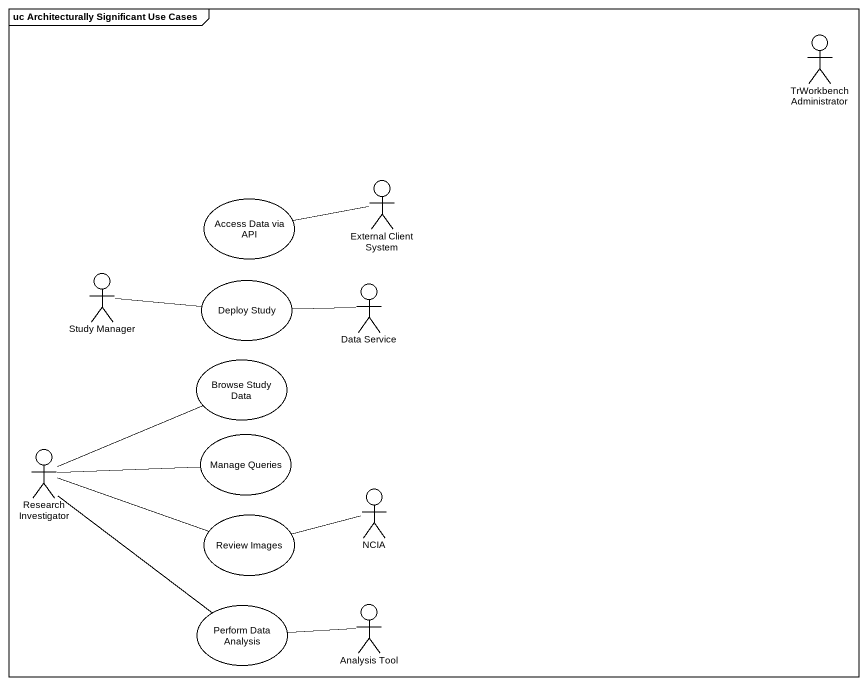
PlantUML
@startuml
mainframe uc Architecturally Significant Use Cases
actor "TrWorkbench Administrator" as TrWorkbench_Administrator
usecase "Access Data via API" as Access_Data_via_API
actor "External Client System" as External_Client_System
actor "Study Manager" as Study_Manager
usecase "Deploy Study" as Deploy_Study
actor "Data Service" as Data_Service
usecase "Browse Study Data" as Browse_Study_Data
usecase "Manage Queries" as Manage_Queries
actor "Research Investigator" as Research_Investigator
usecase "Review Images" as Review_Images
actor NCIA
usecase "Perform Data Analysis" as Perform_Data_Analysis
actor "Analysis Tool" as Analysis_Tool
External_Client_System -left- Access_Data_via_API
Study_Manager -right- Deploy_Study
Data_Service -left- Deploy_Study
Research_Investigator -right- Browse_Study_Data
Research_Investigator -right- Manage_Queries
Research_Investigator -right- Review_Images
Research_Investigator -- Perform_Data_Analysis
NCIA -left- Review_Images
Analysis_Tool -left- Perform_Data_Analysis
@enduml
